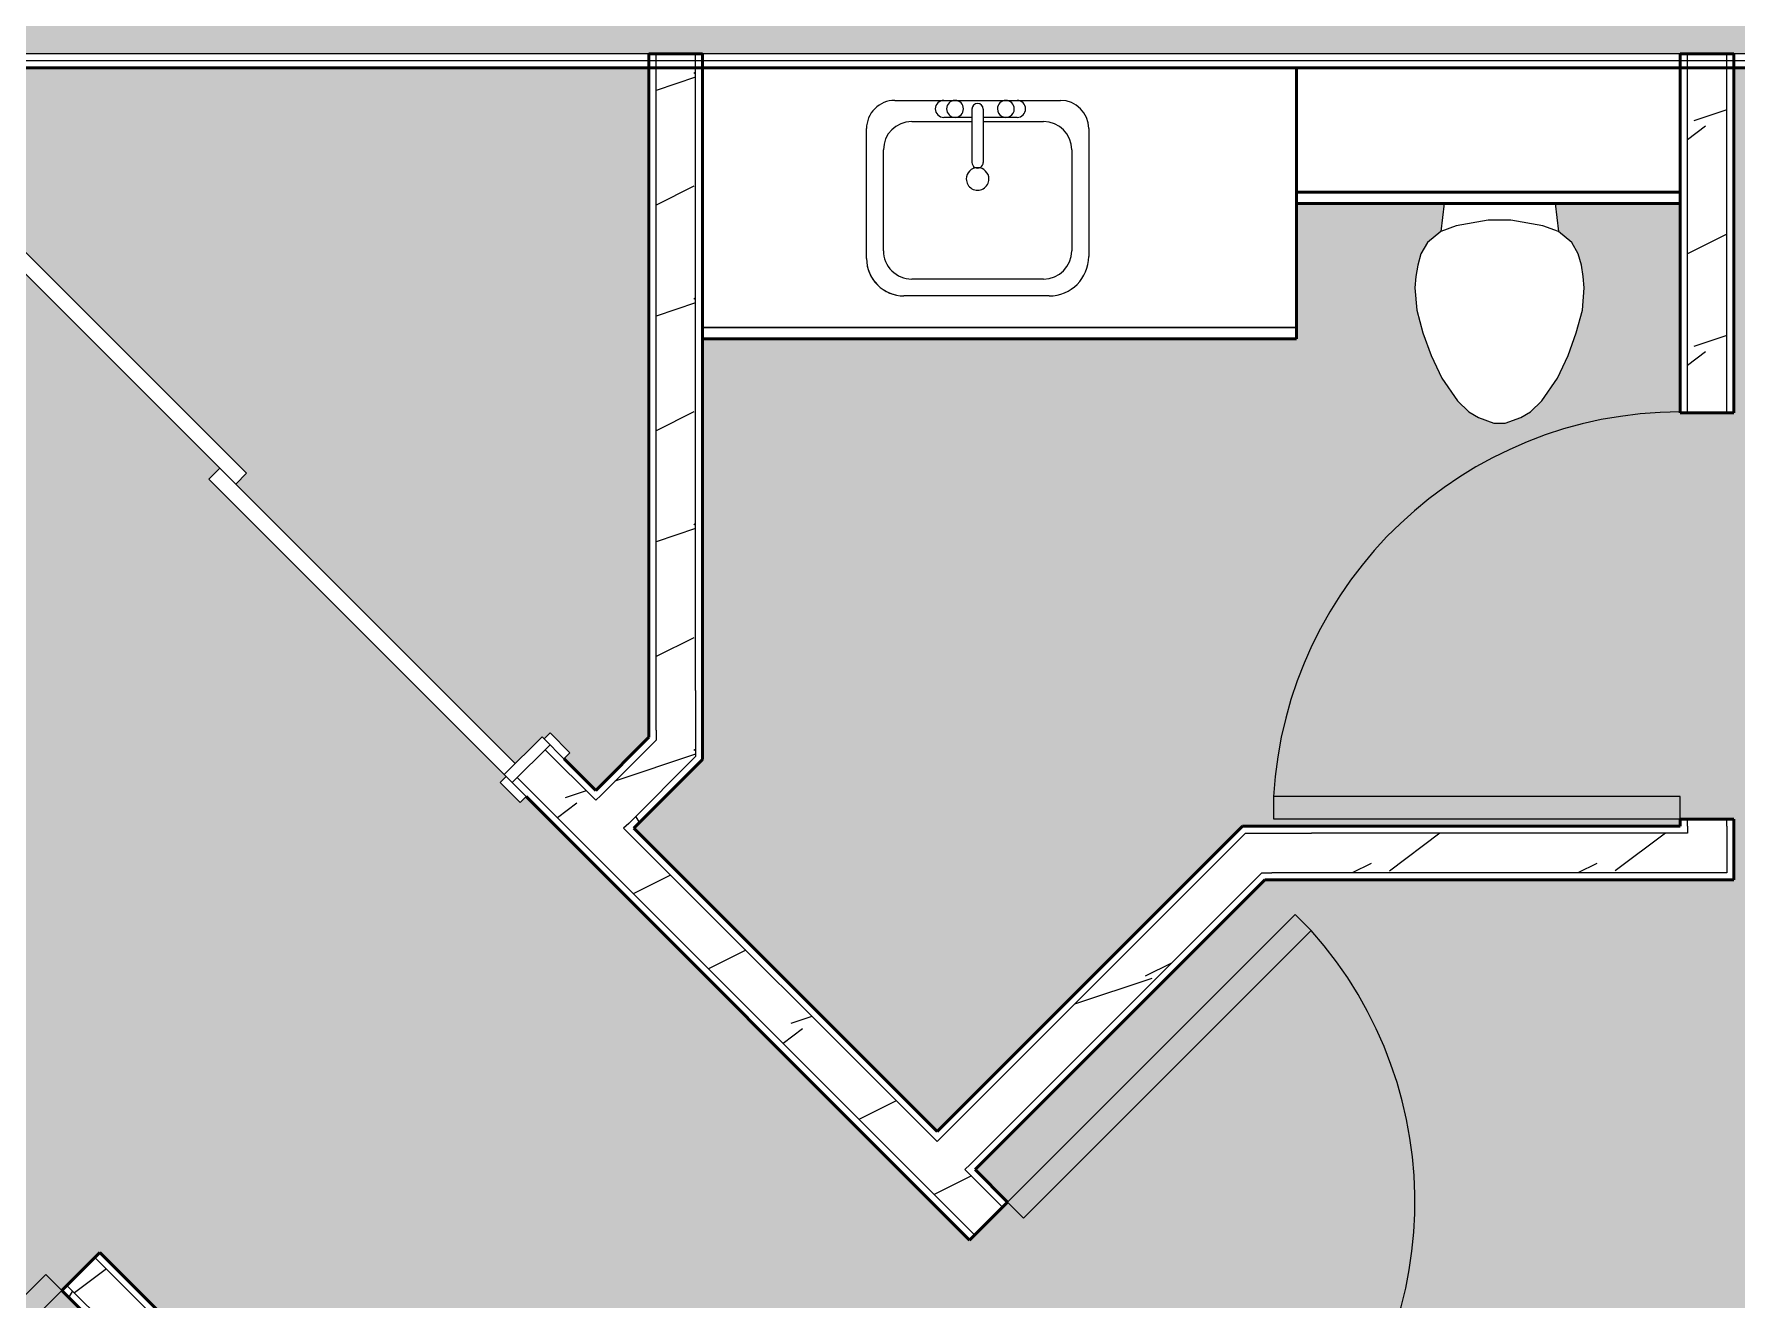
# Model space of a CAD drawing. Header units: inches. Extents: x -4294 to -464, y 9706 to 12475.
# Drawn here: x -2418 to -2267.2, y 11570.9 to 11683 of the extents above; entities that cross this region are included whole.
import ezdxf

# ---------------------------------------------------------------- set-up
doc = ezdxf.new("R2010")
doc.units = ezdxf.units.IN
doc.header["$MEASUREMENT"] = 0
doc.linetypes.add('Dash', pattern=[0.25, 0.125, -0.125])
for name, color, linetype, lineweight in [('0-1', 7, 'Continuous', 5), ('0-2', 7, 'Continuous', 9), ('A-AREA-PATT-4', 254, 'Continuous', 9), ('A-DOOR-1', 7, 'Continuous', 9), ('A-DOOR-2', 90, 'Continuous', 20), ('A-DOOR-FRAM-1', 90, 'Continuous', 20), ('A-WALL', 113, 'Continuous', 13), ('A-WALL-2', 250, 'Continuous', 50), ('A-WALL-3', 50, 'Continuous', 13), ('A-WALL-PATT-1', 7, 'Continuous', 9), ('A-WALL-PATT-2', 8, 'Continuous', 9), ('A-WALL-PATT-5', 111, 'Continuous', 9), ('I-WALL-1', 2, 'Continuous', 50), ('P-SANR-FIXT-1', 7, 'Continuous', 9), ('Q-CASE-1', 250, 'Continuous', 50), ('Q-CASE-2', 7, 'Continuous', 9), ('Q-CASE-HDLN-1', 7, 'Dash', 9)]:
    doc.layers.add(name, color=color, linetype=linetype, lineweight=lineweight)
pattern_1 = [(216.87, (7.997, 19.992), (59.9755286, 39.9843071), [9.996, -89.964]), (206.565, (19.992, 13.994), (-19.991807, -19.992219), [22.352, -22.352]), (198.435, (19.992, 3.998), (-39.983821, -19.991955), [12.644, -50.576])]
pattern_2 = [(0, (0, 0), (38.4, 9.6), [1.584, -27.216, 1.584, -27.216, -153.6]), (0, (0, 0), (38.4, 9.6), [-57.6, 1.584, -56.016, 1.584, -27.216, -67.2]), (0, (0, 0), (38.4, 9.6), [-144, 1.584, -17.616, 1.584, -46.416]), (120, (14.4, 4.8), (-27.513844, 28.4553755), [1.584, -27.216, 1.584, -27.216, -153.6]), (120, (14.4, 4.8), (-27.513844, 28.4553755), [-57.6, 1.584, -56.016, 1.584, -27.216, -67.2]), (120, (14.4, 4.8), (-27.513844, 28.4553755), [-144, 1.584, -17.616, 1.584, -46.416]), (240, (19.2, 24), (-10.886156, -38.0553755), [1.584, -27.216, 1.584, -27.216, -153.6]), (240, (19.2, 24), (-10.886156, -38.0553755), [-57.6, 1.584, -56.016, 1.584, -27.216, -67.2]), (240, (19.2, 24), (-10.886156, -38.0553755), [-144, 1.584, -17.616, 1.584, -46.416])]

# ---------------------------------------------------------------- blocks, each defined once
blk = doc.blocks.new('M_Sink Vanity-Square - 500 x 440mm-1372835-FLOOR PLAN - 3RD FLOOR')
at = {"layer": 'P-SANR-FIXT-1'}
for p, q in [((-5.72, 10.23), (7.14, 10.23)), ((-5.72, 10.23), (7.14, 10.23)), ((-5.22, 8.73), (6.46, 8.73)), ((-9.22, -4.59), (-9.22, 6.73)), ((-9.22, -4.59), (-9.22, 6.73)), ((-7.72, -2.72), (-7.72, 6.23)), ((8.96, 6.23), (8.96, -2.72)), ((10.46, 6.91), (10.46, -4.59)), ((10.46, 6.91), (10.46, -4.59)), ((0.12, -6.33), (0.12, -1.59)), ((1.12, -6.33), (1.12, -1.59)), ((0.12, -5.22), (-5.22, -5.22)), ((-2.88, -5.59), (0.12, -5.59)), ((6.46, -5.22), (1.12, -5.22)), ((1.12, -5.59), (3.62, -5.59)), ((7.96, -7.09), (-6.72, -7.09)), ((7.96, -7.09), (-6.72, -7.09)), ((3.62, -7.09), (-2.88, -7.09))]:
    blk.add_line(p, q, dxfattribs=at)
for centre, radius, start, end in [((-5.72, 6.73), 3.5, 90, 180), ((-5.72, 6.73), 3.5, 90, 180), ((7.14, 6.91), 3.32, 0, 90), ((7.14, 6.91), 3.32, 360, 90), ((-5.22, 6.23), 2.5, 90, 180), ((6.46, 6.23), 2.5, 360, 90), ((0.62, -0.13), 1, 360, 180), ((0.62, -0.13), 1, 180, 0), ((0.62, -1.59), 0.5, 360, 180), ((-5.22, -2.72), 2.5, 180, 270), ((6.46, -2.72), 2.5, 270, 360), ((-6.72, -4.59), 2.5, 180, 270), ((-6.72, -4.59), 2.5, 180, 270), ((-2.88, -6.34), 0.75, 90, 270), ((-1.88, -6.34), 0.75, 360, 180), ((2.62, -6.34), 0.75, 0, 180), ((3.62, -6.34), 0.75, 270, 90), ((7.96, -4.59), 2.5, 270, 0), ((7.96, -4.59), 2.5, 270, 0), ((-1.88, -6.34), 0.75, 180, 0), ((0.62, -6.33), 0.5, 180, 0), ((2.62, -6.34), 0.75, 180, 0)]:
    blk.add_arc(centre, radius, start, end, dxfattribs=at)
blk = doc.blocks.new('OD_CW_Base Cabinet - OD_CW_Base Cabinet-1867076-FLOOR PLAN - 3RD FLOOR')
at = {"layer": 'Q-CASE-1'}
for p, q in [((53.33, 0), (53.33, 12)), ((0.74, 0), (53.33, 0))]:
    blk.add_line(p, q, dxfattribs=at)
at = {"layer": 'Q-CASE-2'}
for p, q in [((53.33, 12), (53.33, 1)), ((0.74, 1), (53.33, 1)), ((53.33, 1), (0.74, 1)), ((53.33, 0), (0.74, 0)), ((53.33, 1), (53.33, 0))]:
    blk.add_line(p, q, dxfattribs=at)
blk = doc.blocks.new('Toilet-Domestic-3D - Toilet-Domestic-3D-V67-FLOOR PLAN - 3RD FLOOR')
at = {"layer": 'P-SANR-FIXT-1'}
for p, q in [((-4.92, 7.48), (-5.21, 5)), ((4.92, 7.48), (5.21, 5)), ((-5.21, 5), (-6.4, 4)), ((-3.84, 5.5), (-5.21, 5)), ((-1, 6), (-3.84, 5.5)), ((1, 6), (-1, 6)), ((3.84, 5.5), (1, 6)), ((5.21, 5), (3.84, 5.5)), ((6.4, 4), (5.21, 5)), ((-6.4, 4), (-6.97, 3)), ((6.97, 3), (6.4, 4)), ((-7.24, 2), (-7.41, 1)), ((-6.97, 3), (-7.24, 2)), ((7.24, 2), (6.97, 3)), ((7.41, 1), (7.24, 2)), ((-7.41, 1), (-7.5, 0)), ((7.5, 0), (7.41, 1)), ((-7.5, 0), (-7.33, -1.99)), ((7.33, -1.99), (7.5, 0)), ((-7.33, -1.99), (-6.79, -4)), ((6.79, -4), (7.33, -1.99)), ((-6.79, -4), (-6.06, -6)), ((6.06, -6), (6.79, -4)), ((-6.06, -6), (-5.13, -8)), ((5.13, -8), (6.06, -6)), ((-5.13, -8), (-3.74, -10)), ((3.74, -10), (5.13, -8)), ((-3.74, -10), (-2.74, -11)), ((2.74, -11), (3.74, -10)), ((-2.74, -11), (-1.87, -11.5)), ((-1.87, -11.5), (-0.5, -12)), ((-0.5, -12), (0.5, -12)), ((0.5, -12), (1.87, -11.5)), ((1.87, -11.5), (2.74, -11))]:
    blk.add_line(p, q, dxfattribs=at)
blk = doc.blocks.new('OD_CW_Upper Cabinet - OD_CW_Upper Cabinet-1867077-FLOOR PLAN - 3RD FLOOR')
at = {"layer": 'Q-CASE-1'}
for p, q in [((0.74, -12), (0.74, -13)), ((34.74, -12), (0.74, -12)), ((34.74, -13), (34.74, -12)), ((0.74, -13), (34.74, -13)), ((0.74, -13), (0.74, -24)), ((34.74, -13), (0.74, -13)), ((34.74, -24), (34.74, -13)), ((0.74, -24), (34.74, -24))]:
    blk.add_line(p, q, dxfattribs=at)
at = {"layer": 'Q-CASE-HDLN-1'}
for p, q in [((0.74, -24), (0.74, -12)), ((0.74, -12), (34.74, -12)), ((34.74, -12), (34.74, -24)), ((34.74, -24), (0.74, -24))]:
    blk.add_line(p, q, dxfattribs=at)
blk = doc.blocks.new('Single-Flush - 36_ x 84_-1372824-FLOOR PLAN - 3RD FLOOR')
at = {"layer": 'A-DOOR-1'}
blk.add_arc((18, -2.38), 36.07, 180, 266.8211, dxfattribs=at)
at = {"layer": 'A-DOOR-2'}
for p, q in [((16, -2.38), (16, -38.39)), ((18, -2.38), (16, -2.38)), ((18, -2.38), (18, -38.39)), ((18, -38.39), (16, -38.39))]:
    blk.add_line(p, q, dxfattribs=at)
blk = doc.blocks.new('FOLDING_SLIDING CLOSET - 72_ x 80_-1372823-FLOOR PLAN - 3RD FLOOR')
at = {"layer": 'A-DOOR-1'}
for p, q in [((-36.25, 3), (-38.75, 3)), ((-38.75, 3), (-38.75, 2.25)), ((-38.75, 2.25), (-36.25, 2.25)), ((-36.25, 2.25), (-36.25, 3)), ((38.75, 3), (36.25, 3)), ((36.25, 3), (36.25, 2.25)), ((36.25, 2.25), (38.75, 2.25)), ((38.75, 2.25), (38.75, 3)), ((-36.25, -2.5), (-38.75, -2.5)), ((-38.75, -2.5), (-38.75, -3.25)), ((-36.25, -3.25), (-36.25, -2.5)), ((38.75, -2.5), (36.25, -2.5)), ((36.25, -2.5), (36.25, -3.25)), ((38.75, -3.25), (38.75, -2.5)), ((-38.75, -3.25), (-36.25, -3.25)), ((36.25, -3.25), (38.75, -3.25))]:
    blk.add_line(p, q, dxfattribs=at)
at = {"layer": 'A-DOOR-2'}
for p, q in [((1, 2.25), (-36, 2.25)), ((-36, 2.25), (-36, 0.87)), ((1, 0.87), (1, 2.25)), ((-36, 0.87), (1, 0.87)), ((36, 0.87), (-1, 0.87)), ((-1, 0.87), (-1, -0.5)), ((36, -0.5), (36, 0.87)), ((-1, -0.5), (36, -0.5))]:
    blk.add_line(p, q, dxfattribs=at)
at = {"layer": 'A-DOOR-FRAM-1'}
for p, q in [((-36, 2.25), (-37, 2.25)), ((-37, 2.25), (-37, -2.5)), ((-36, -2.5), (-36, 2.25)), ((36, 2.25), (36, -2.5)), ((37, 2.25), (36, 2.25)), ((37, -2.5), (37, 2.25)), ((-37, -2.5), (-36, -2.5)), ((36, -2.5), (37, -2.5))]:
    blk.add_line(p, q, dxfattribs=at)
blk = doc.blocks.new('CTR - 1st Phase - Unit Layouts_rvt-1-FLOOR PLAN - 3RD FLOOR')
at = {"layer": 'A-WALL-PATT-1'}
h = blk.add_hatch(dxfattribs=at)
h.set_pattern_fill('FP_1', color=256, style=0, pattern_type=2)
h.set_pattern_definition(pattern_2)
h.paths.add_polyline_path([(-2267.79, 11509.65), (-2309.29, 11551.15), (-2309.73, 11550.71), (-2268.68, 11509.65), (-2268.05, 11509.65)], flags=0)
h.paths.add_polyline_path([(-2335.19, 11576.16), (-2334.75, 11576.61), (-2375.26, 11617.12), (-2375.7, 11616.68), (-2347.15, 11588.12)], flags=0)
h.paths.add_polyline_path([(-2428.03, 11669), (-2427.59, 11669.44), (-2437.77, 11679.63), (-2438.19, 11679.17), (-2428.47, 11669.44)], flags=0)
h.paths.add_polyline_path([(-2438.25, 11679.99), (-2438.13, 11679.99), (-2438.19, 11680.05)], flags=0)
h = blk.add_hatch(dxfattribs=at)
h.set_pattern_fill('FP_1', color=256, style=0, pattern_type=2)
h.set_pattern_definition(pattern_2)
h.paths.add_polyline_path([(-2292.32, 11454.28), (-2292.32, 11455.16), (-2296.96, 11459.8), (-2297.4, 11459.36), (-2292.95, 11454.9)], flags=0)
h.paths.add_polyline_path([(-2341.24, 11503.2), (-2340.8, 11503.64), (-2412.22, 11575.06), (-2412.66, 11574.61), (-2341.68, 11503.64)], flags=0)
h.paths.add_polyline_path([(-2438.12, 11600.07), (-2437.67, 11600.51), (-2477.7, 11640.54), (-2478.15, 11640.1), (-2440.59, 11602.54)], flags=0)
h = blk.add_hatch(dxfattribs=at)
h.set_pattern_fill('FP_1', color=256, style=0, pattern_type=2)
h.set_pattern_definition(pattern_2)
h.paths.add_polyline_path([(-2296.45, 11452.57), (-2296.45, 11453.45), (-2299.88, 11456.88), (-2300.32, 11456.44), (-2297.07, 11453.19)], flags=0)
h.paths.add_polyline_path([(-2344.16, 11500.28), (-2343.72, 11500.72), (-2348.17, 11505.18), (-2348.17, 11504.29), (-2344.6, 11500.72)], flags=0)
h.paths.add_polyline_path([(-2351.67, 11507.79), (-2351.67, 11508.68), (-2408.95, 11565.95), (-2409.39, 11565.51), (-2352.3, 11508.42)], flags=0)
h.paths.add_polyline_path([(-2411.86, 11567.98), (-2411.42, 11568.43), (-2415.13, 11572.14), (-2415.58, 11571.7), (-2412.31, 11568.43)], flags=0)
h.paths.add_polyline_path([(-2441.03, 11597.15), (-2440.59, 11597.59), (-2480.62, 11637.62), (-2481.06, 11637.18), (-2441.47, 11597.59)], flags=0)
h = blk.add_hatch(dxfattribs=at)
h.set_pattern_fill('FP_1', color=256, style=0, pattern_type=2)
h.set_pattern_definition(pattern_2)
h.paths.add_polyline_path([(-2367.86, 11615.55), (-2362.96, 11620.44), (-2362.96, 11621.33), (-2368.3, 11615.99)], flags=0)
h = blk.add_hatch(dxfattribs=at)
h.set_pattern_fill('FP_1', color=256, style=0, pattern_type=2)
h.set_pattern_definition(pattern_2)
h.paths.add_polyline_path([(-2364.94, 11612.63), (-2358.84, 11618.73), (-2358.84, 11619.62), (-2365.38, 11613.07)], flags=0)
at = {"layer": 'A-WALL-PATT-2'}
h = blk.add_hatch(dxfattribs=at)
h.set_pattern_fill('FP_2', color=256, style=0, pattern_type=2)
h.set_pattern_definition(pattern_1)
h.paths.add_polyline_path([(-2267.79, 11513.15), (-2266.34, 11513.15), (-2306.82, 11553.62), (-2309.29, 11551.15), (-2271.29, 11513.15), (-2268.68, 11513.15)], flags=0)
h.paths.add_polyline_path([(-2334.75, 11576.61), (-2332.27, 11579.08), (-2372.79, 11619.59), (-2375.26, 11617.12), (-2347.15, 11589)], flags=0)
h.paths.add_polyline_path([(-2427.59, 11669.44), (-2425.11, 11671.92), (-2433.18, 11679.99), (-2437.2, 11679.99), (-2437.67, 11680.57), (-2438.19, 11680.05), (-2427.85, 11669.71)], flags=0)
h = blk.add_hatch(dxfattribs=at)
h.set_pattern_fill('FP_2', color=256, style=0, pattern_type=2)
h.set_pattern_definition(pattern_1)
h.paths.add_polyline_path([(-2362.96, 11620.44), (-2359.46, 11623.94), (-2359.46, 11679.99), (-2362.96, 11679.99), (-2362.96, 11620.7)], flags=0)
h = blk.add_hatch(dxfattribs=at)
h.set_pattern_fill('FP_2', color=256, style=0, pattern_type=2)
h.set_pattern_definition(pattern_1)
h.paths.add_polyline_path([(-2271.62, 11612.19), (-2268.12, 11612.19), (-2268.12, 11613.44), (-2271.62, 11613.44), (-2271.62, 11612.82)], flags=0)
h.paths.add_polyline_path([(-2271.62, 11649.44), (-2268.12, 11649.44), (-2268.12, 11679.99), (-2271.62, 11679.99), (-2271.62, 11657.57)], flags=0)
h = blk.add_hatch(dxfattribs=at)
h.set_pattern_fill('FP_2', color=256, style=0, pattern_type=2)
h.set_pattern_definition(pattern_1)
h.paths.add_polyline_path([(-2292.95, 11449.95), (-2292.95, 11454.9), (-2297.4, 11459.36), (-2299.88, 11456.88), (-2292.98, 11449.98)], flags=0)
h.paths.add_polyline_path([(-2343.72, 11500.72), (-2341.24, 11503.2), (-2412.66, 11574.61), (-2415.13, 11572.14), (-2344.16, 11501.16)], flags=0)
h.paths.add_polyline_path([(-2440.59, 11597.59), (-2438.12, 11600.07), (-2478.15, 11640.1), (-2480.62, 11637.62), (-2457.4, 11614.41)], flags=0)
h = blk.add_hatch(dxfattribs=at)
h.set_pattern_fill('FP_2', color=256, style=0, pattern_type=2)
h.set_pattern_definition(pattern_1)
h.paths.add_polyline_path([(-2365.83, 11612.63), (-2359.46, 11618.99), (-2359.46, 11623.94), (-2368.3, 11615.11), (-2366.27, 11613.07)], flags=0)
h = blk.add_hatch(dxfattribs=at)
h.set_pattern_fill('FP_2', color=256, style=0, pattern_type=2)
h.set_pattern_definition(pattern_1)
h.paths.add_polyline_path([(-2335.6, 11582.4), (-2305.81, 11612.19), (-2310.76, 11612.19), (-2338.07, 11584.88), (-2336.04, 11582.85)], flags=0)
h = blk.add_hatch(dxfattribs=at)
h.set_pattern_fill('FP_2', color=256, style=0, pattern_type=2)
h.set_pattern_definition(pattern_1)
h.paths.add_polyline_path([(-2292.02, 11608.69), (-2268.12, 11608.69), (-2268.12, 11612.19), (-2305.81, 11612.19), (-2309.31, 11608.69), (-2308.42, 11608.69)], flags=0)
at = {"layer": 'A-WALL-2'}
for p, q in [((-2363.59, 11681.24), (-2363.59, 11620.7)), ((-2358.84, 11681.24), (-2363.59, 11681.24)), ((-2358.84, 11625.45), (-2358.84, 11681.24)), ((-2272.25, 11681.24), (-2272.25, 11679.99)), ((-2267.5, 11681.24), (-2272.25, 11681.24)), ((-2267.5, 11649.44), (-2267.5, 11681.24)), ((-2272.25, 11667.99), (-2272.25, 11649.44)), ((-2272.25, 11649.44), (-2267.5, 11649.44)), ((-2358.84, 11619.62), (-2358.84, 11625.45)), ((-2363.59, 11620.7), (-2368.3, 11615.99)), ((-2368.3, 11615.99), (-2371.11, 11618.8)), ((-2364.94, 11612.63), (-2358.84, 11618.73)), ((-2358.84, 11618.73), (-2358.84, 11619.62)), ((-2374.47, 11615.44), (-2335.19, 11576.16)), ((-2338.07, 11585.76), (-2364.94, 11612.63)), ((-2311.02, 11612.82), (-2338.07, 11585.76)), ((-2310.13, 11612.82), (-2311.02, 11612.82)), ((-2304.3, 11612.82), (-2310.13, 11612.82)), ((-2272.25, 11612.82), (-2304.3, 11612.82)), ((-2272.25, 11613.44), (-2272.25, 11612.82)), ((-2267.5, 11613.44), (-2272.25, 11613.44)), ((-2267.5, 11612.82), (-2267.5, 11613.44)), ((-2267.5, 11608.69), (-2267.5, 11612.82)), ((-2334.71, 11582.4), (-2309.05, 11608.07)), ((-2309.05, 11608.07), (-2267.5, 11608.07)), ((-2267.5, 11608.07), (-2267.5, 11608.69)), ((-2331.83, 11579.52), (-2334.71, 11582.4)), ((-2335.19, 11576.16), (-2331.83, 11579.52)), ((-2412.22, 11575.06), (-2415.58, 11571.7)), ((-2342.04, 11504.88), (-2412.22, 11575.06)), ((-2415.58, 11571.7), (-2412.31, 11568.43))]:
    blk.add_line(p, q, dxfattribs=at)
at = {"layer": 'A-WALL-3'}
for p, q in [((-2362.96, 11621.33), (-2362.96, 11681.24)), ((-2359.46, 11624.83), (-2359.46, 11681.24)), ((-2271.62, 11649.44), (-2271.62, 11681.24)), ((-2268.12, 11649.44), (-2268.12, 11681.24)), ((-2359.46, 11624.83), (-2359.46, 11623.94)), ((-2359.46, 11623.94), (-2359.46, 11618.99)), ((-2367.86, 11615.55), (-2362.96, 11620.44)), ((-2362.96, 11621.33), (-2362.96, 11620.44)), ((-2368.3, 11615.11), (-2372.79, 11619.59)), ((-2365.38, 11613.07), (-2359.46, 11618.99)), ((-2334.75, 11576.61), (-2375.26, 11617.12)), ((-2367.86, 11615.55), (-2368.3, 11615.11)), ((-2365.38, 11613.07), (-2365.83, 11612.63)), ((-2338.07, 11584.88), (-2365.83, 11612.63)), ((-2271.62, 11612.82), (-2271.62, 11613.44)), ((-2271.62, 11612.82), (-2271.62, 11612.19)), ((-2268.12, 11612.82), (-2268.12, 11613.44)), ((-2268.12, 11612.82), (-2268.12, 11612.19)), ((-2310.76, 11612.19), (-2337.63, 11585.32)), ((-2310.76, 11612.19), (-2305.81, 11612.19)), ((-2305.81, 11612.19), (-2304.92, 11612.19)), ((-2271.62, 11612.19), (-2304.92, 11612.19)), ((-2268.12, 11612.19), (-2268.12, 11608.69)), ((-2309.31, 11608.69), (-2335.15, 11582.85)), ((-2309.31, 11608.69), (-2308.42, 11608.69)), ((-2268.12, 11608.69), (-2308.42, 11608.69)), ((-2337.63, 11585.32), (-2338.07, 11584.88)), ((-2335.15, 11582.85), (-2335.6, 11582.4)), ((-2332.27, 11579.08), (-2335.6, 11582.4)), ((-2341.24, 11503.2), (-2412.66, 11574.61)), ((-2411.42, 11568.43), (-2415.13, 11572.14))]:
    blk.add_line(p, q, dxfattribs=at)
at = {"layer": '0-2'}
for name, p, rotation in [('OD_CW_Upper Cabinet - OD_CW_Upper Cabinet-1867077-FLOOR PLAN - 3RD FLOOR', (-2271.51, 11655.99), 180), ('M_Sink Vanity-Square - 500 x 440mm-1372835-FLOOR PLAN - 3RD FLOOR', (-2333.86, 11670.02), 180), ('FOLDING_SLIDING CLOSET - 72_ x 80_-1372823-FLOOR PLAN - 3RD FLOOR', (-2400.28, 11644.43), 134.999999999864), ('Single-Flush - 36_ x 84_-1372824-FLOOR PLAN - 3RD FLOOR', (-2269.87, 11631.44), 269.999999999881), ('Single-Flush - 36_ x 84_-1372824-FLOOR PLAN - 3RD FLOOR', (-2320.78, 11565.11), 134.999999999864), ('Single-Flush - 36_ x 84_-1372824-FLOOR PLAN - 3RD FLOOR', (-2426.63, 11586.1), 314.9999999998772)]:
    blk.add_blockref(name, p, dxfattribs=dict(at, rotation=rotation))
for name, p in [('OD_CW_Base Cabinet - OD_CW_Base Cabinet-1867076-FLOOR PLAN - 3RD FLOOR', (-2359.58, 11655.99)), ('Toilet-Domestic-3D - Toilet-Domestic-3D-V67-FLOOR PLAN - 3RD FLOOR', (-2288.25, 11660.51))]:
    blk.add_blockref(name, p, dxfattribs=at)

msp = doc.modelspace()

# ---------------------------------------------------------------- hatches: boundary and pattern name
at = {"layer": 'A-AREA-PATT-4'}
h = msp.add_hatch(color=256, dxfattribs=at)
h.paths.add_polyline_path([(-2476.51, 11642.31), (-2475.28, 11643.54), (-2449.82, 11618.09), (-2451.06, 11616.85), (-2476.23, 11642.02)], flags=0)
h.paths.add_polyline_path([(-2489.84, 11622.23), (-2469.84, 11622.23), (-2469.84, 11620.48), (-2489.84, 11620.48)], flags=0)
h.paths.add_polyline_path([(-2510.12, 11256.26), (-2394.12, 11256.26), (-2394.12, 11391.01), (-2389.37, 11391.01), (-2389.37, 11256.26), (-2297.07, 11256.26), (-2297.07, 11394.65), (-2292.32, 11394.65), (-2292.32, 11256.26), (-2076.8, 11256.26), (-2076.8, 11485.02), (-2203.03, 11485.02), (-2203.03, 11477.02), (-2238.78, 11477.02), (-2238.78, 11485.02), (-2243.53, 11485.02), (-2243.53, 11509.02), (-2268.05, 11509.02), (-2309.73, 11550.71), (-2306.38, 11554.07), (-2304.48, 11552.17), (-2288.07, 11552.17), (-2288.07, 11552.92), (-2285.57, 11552.92), (-2285.57, 11552.17), (-2248.32, 11552.17), (-2248.32, 11550.8), (-2213.32, 11550.8), (-2213.32, 11552.17), (-2213.07, 11552.17), (-2213.07, 11552.92), (-2208.07, 11552.92), (-2208.07, 11552.17), (-2207.82, 11552.17), (-2207.82, 11550.8), (-2172.82, 11550.8), (-2172.82, 11552.17), (-2135.57, 11552.17), (-2135.57, 11552.92), (-2133.07, 11552.92), (-2133.07, 11552.17), (-2076.8, 11552.17), (-2076.8, 11679.99), (-2267.5, 11679.99), (-2267.5, 11649.44), (-2272.25, 11649.44), (-2272.25, 11667.99), (-2283.32, 11667.99), (-2283.04, 11665.51), (-2281.85, 11664.51), (-2281.28, 11663.51), (-2280.92, 11662), (-2280.83, 11661.51), (-2280.75, 11660.51), (-2280.92, 11658.52), (-2281.46, 11656.51), (-2282.19, 11654.51), (-2283.12, 11652.51), (-2284.51, 11650.51), (-2285.63, 11649.44), (-2286.37, 11649.01), (-2287.75, 11648.51), (-2288.75, 11648.51), (-2290.12, 11649.01), (-2290.99, 11649.51), (-2292.02, 11650.56), (-2293.37, 11652.51), (-2294.31, 11654.51), (-2295.16, 11656.99), (-2295.57, 11658.52), (-2295.75, 11660.51), (-2295.57, 11662), (-2295.48, 11662.51), (-2295.21, 11663.51), (-2294.65, 11664.51), (-2293.46, 11665.51), (-2293.17, 11667.99), (-2306.25, 11667.99), (-2306.25, 11655.99), (-2358.84, 11655.99), (-2358.84, 11618.73), (-2364.94, 11612.63), (-2338.07, 11585.76), (-2311.02, 11612.82), (-2272.25, 11612.82), (-2272.25, 11613.44), (-2267.5, 11613.44), (-2267.5, 11608.07), (-2309.05, 11608.07), (-2334.71, 11582.4), (-2331.83, 11579.52), (-2335.19, 11576.16), (-2374.47, 11615.44), (-2375, 11614.91), (-2376.76, 11616.68), (-2376.23, 11617.21), (-2402.57, 11643.55), (-2401.6, 11644.52), (-2426.35, 11669.27), (-2427.32, 11668.29), (-2427.5, 11668.47), (-2428.03, 11667.94), (-2429.8, 11669.71), (-2429.27, 11670.24), (-2438.22, 11679.19), (-2448.94, 11668.47), (-2449.64, 11669.18), (-2451.06, 11667.76), (-2452.43, 11669.13), (-2452.87, 11668.69), (-2452.91, 11668.73), (-2477.49, 11644.16), (-2477.44, 11644.12), (-2477.88, 11643.68), (-2476.51, 11642.31), (-2477.93, 11640.89), (-2477.22, 11640.18), (-2477.26, 11640.1), (-2437.67, 11600.51), (-2441.03, 11597.15), (-2480.64, 11636.76), (-2489.84, 11627.56), (-2489.84, 11622.23), (-2491.59, 11622.23), (-2491.59, 11621.6), (-2493.59, 11621.6), (-2493.59, 11622.23), (-2494.72, 11622.23), (-2494.72, 11624.23), (-2494.59, 11624.23), (-2494.59, 11631.75), (-2506.46, 11643.61), (-2510.12, 11643.61), (-2510.12, 11575.6), (-2494.59, 11575.6), (-2494.59, 11580.23), (-2494.72, 11580.23), (-2494.72, 11582.23), (-2493.59, 11582.23), (-2493.59, 11582.85), (-2491.59, 11582.85), (-2491.59, 11582.23), (-2489.84, 11582.23), (-2489.84, 11570.85), (-2510.12, 11570.85), (-2510.12, 11564.83), (-2502.7, 11564.83), (-2501.73, 11564.7), (-2500.83, 11564.33), (-2500.06, 11563.74), (-2499.47, 11562.96), (-2499.1, 11562.07), (-2498.97, 11561.02), (-2498.97, 11559.71), (-2495.95, 11560.06), (-2494.95, 11561.25), (-2493.95, 11561.82), (-2492.44, 11562.18), (-2491.94, 11562.26), (-2490.95, 11562.35), (-2488.96, 11562.18), (-2486.95, 11561.64), (-2484.95, 11560.91), (-2482.95, 11559.98), (-2480.95, 11558.59), (-2479.95, 11557.59), (-2479.45, 11556.72), (-2478.95, 11555.35), (-2478.95, 11554.35), (-2479.45, 11552.98), (-2479.95, 11552.11), (-2480.95, 11551.11), (-2482.95, 11549.72), (-2484.97, 11548.78), (-2487.12, 11548.02), (-2488.96, 11547.53), (-2490.95, 11547.35), (-2492.44, 11547.53), (-2492.95, 11547.62), (-2493.95, 11547.88), (-2494.95, 11548.45), (-2495.95, 11549.64), (-2498.97, 11549.99), (-2498.97, 11548.6), (-2499.1, 11547.64), (-2499.47, 11546.74), (-2500.06, 11545.97), (-2500.83, 11545.37), (-2501.73, 11545), (-2502.7, 11544.87), (-2510.12, 11544.87), (-2510.12, 11536.85), (-2486.12, 11536.85), (-2486.12, 11471.02), (-2450.12, 11471.02), (-2450.12, 11477.72), (-2449.25, 11477.72), (-2449.25, 11441.72), (-2446.25, 11441.72), (-2446.25, 11477.72), (-2445.37, 11477.72), (-2445.37, 11441.02), (-2442.37, 11441.02), (-2442.37, 11436.27), (-2510.12, 11436.27), (-2510.12, 11373.05), (-2430.12, 11373.05), (-2430.12, 11295.05), (-2510.12, 11295.05), (-2510.12, 11283.91)], flags=0)
h.paths.add_polyline_path([(-2132.87, 11257.26), (-2204.87, 11257.26), (-2204.87, 11273.39), (-2186.87, 11273.39), (-2186.87, 11269.39), (-2150.87, 11269.39), (-2150.87, 11273.39), (-2132.87, 11273.39), (-2132.87, 11257.39)], flags=0)
h.paths.add_polyline_path([(-2082.36, 11270.34), (-2113.36, 11270.34), (-2113.36, 11276.34), (-2114.36, 11276.34), (-2114.36, 11312.34), (-2113.36, 11312.34), (-2113.36, 11318.34), (-2078.36, 11318.33), (-2078.36, 11270.34), (-2081.31, 11270.34)], flags=0)
h.paths.add_polyline_path([(-2217.36, 11270.34), (-2252.36, 11270.34), (-2252.36, 11318.34), (-2217.36, 11318.34), (-2217.36, 11312.34), (-2216.36, 11312.34), (-2216.36, 11276.34), (-2217.36, 11276.34)], flags=0)
h.paths.add_polyline_path([(-2509.62, 11274.05), (-2509.62, 11292.05), (-2491.62, 11292.05), (-2491.62, 11274.05)], flags=0)
h.paths.add_polyline_path([(-2129.36, 11321.66), (-2201.36, 11321.66), (-2201.36, 11322.66), (-2207.36, 11322.66), (-2207.36, 11357.66), (-2123.36, 11357.66), (-2123.36, 11322.66), (-2129.36, 11322.66)], flags=0)
h.paths.add_polyline_path([(-2491.62, 11375.98), (-2509.62, 11375.98), (-2509.62, 11393.98), (-2491.62, 11393.98)], flags=0)
h.paths.add_polyline_path([(-2130.22, 11392.25), (-2145.72, 11392.25), (-2145.72, 11401.02), (-2157.22, 11401.02), (-2157.22, 11392.25), (-2173.72, 11392.25), (-2173.72, 11401.02), (-2188.44, 11401.02), (-2188.44, 11392.25), (-2204.94, 11392.25), (-2204.94, 11401.02), (-2216.44, 11401.02), (-2216.44, 11392.25), (-2232.94, 11392.25), (-2232.94, 11401.02), (-2250.33, 11401.02), (-2250.33, 11437.02), (-2172.25, 11437.02), (-2172.23, 11439.26), (-2172.19, 11439.34), (-2172.05, 11439.4), (-2171.16, 11439.42), (-2171.16, 11439.65), (-2168.53, 11439.65), (-2168.53, 11439.9), (-2167.94, 11439.9), (-2167.94, 11439.65), (-2167.35, 11439.65), (-2167.35, 11439.9), (-2166.76, 11439.9), (-2166.76, 11439.65), (-2166.17, 11439.65), (-2166.17, 11439.9), (-2165.58, 11439.9), (-2165.58, 11439.65), (-2164.99, 11439.65), (-2164.99, 11439.9), (-2164.4, 11439.9), (-2164.4, 11439.65), (-2155.01, 11439.65), (-2155.01, 11439.9), (-2153.11, 11439.9), (-2153.11, 11439.65), (-2149.34, 11439.6), (-2149.34, 11439.4), (-2148.45, 11439.4), (-2148.25, 11439.2), (-2148.25, 11437.02), (-2112.8, 11437.02), (-2112.8, 11401.02), (-2129.22, 11401.02), (-2129.22, 11392.25)], flags=0)
h.paths.add_polyline_path([(-2389.37, 11427.01), (-2394.12, 11427.01), (-2394.12, 11436.27), (-2408.37, 11436.27), (-2408.37, 11437.15), (-2372.37, 11437.15), (-2372.37, 11440.15), (-2408.37, 11440.15), (-2408.37, 11441.02), (-2352.3, 11441.02), (-2352.3, 11508.42), (-2408.95, 11565.07), (-2445.37, 11528.64), (-2445.37, 11511.72), (-2450.12, 11511.72), (-2450.12, 11530.61), (-2412.31, 11568.43), (-2415.58, 11571.7), (-2412.22, 11575.06), (-2342.04, 11504.88), (-2341.51, 11505.41), (-2339.74, 11503.64), (-2340.27, 11503.11), (-2318.17, 11481.01), (-2319.14, 11480.04), (-2298.64, 11459.53), (-2297.67, 11460.5), (-2297.49, 11460.33), (-2296.96, 11460.86), (-2295.19, 11459.09), (-2295.72, 11458.56), (-2292.32, 11455.16), (-2292.32, 11430.65), (-2297.07, 11430.65), (-2297.07, 11436.27), (-2389.37, 11436.27)], flags=0)
h.paths.add_polyline_path([(-2347.55, 11441.02), (-2297.07, 11441.02), (-2297.07, 11453.19), (-2299.08, 11455.2), (-2299.61, 11454.67), (-2301.38, 11456.44), (-2300.85, 11456.97), (-2301.03, 11457.15), (-2299.61, 11458.56), (-2321.53, 11480.48), (-2320.56, 11481.45), (-2341.07, 11501.96), (-2343.45, 11499.57), (-2343.63, 11499.75), (-2344.16, 11499.22), (-2345.93, 11500.99), (-2345.4, 11501.52), (-2347.55, 11503.64), (-2347.55, 11449.98)], flags=0)
h.paths.add_polyline_path([(-2327.02, 11442.55), (-2344.7, 11460.23), (-2326.32, 11478.62), (-2308.64, 11460.94), (-2322.43, 11447.15)], flags=0)
h.paths.add_polyline_path([(-2236.89, 11507.02), (-2203.03, 11507.02), (-2203.03, 11509.02), (-2238.78, 11509.02), (-2238.78, 11507.02)], flags=0)
h.paths.add_polyline_path([(-2076.17, 11510.38), (-2072.92, 11510.38), (-2072.92, 11548.4), (-2076.17, 11548.4), (-2076.17, 11547.42), (-2103.97, 11547.42), (-2103.97, 11545.42), (-2108.72, 11545.42), (-2108.72, 11547.42), (-2133.07, 11547.42), (-2133.07, 11546.67), (-2135.57, 11546.67), (-2135.57, 11547.42), (-2135.82, 11547.42), (-2135.82, 11550.8), (-2170.82, 11550.8), (-2170.82, 11549.42), (-2207.82, 11549.42), (-2207.82, 11547.42), (-2208.07, 11547.42), (-2208.07, 11546.67), (-2213.07, 11546.67), (-2213.07, 11547.42), (-2213.32, 11547.42), (-2213.32, 11549.42), (-2250.32, 11549.42), (-2250.32, 11550.8), (-2285.32, 11550.8), (-2285.32, 11547.42), (-2285.57, 11547.42), (-2285.57, 11546.67), (-2288.07, 11546.67), (-2288.07, 11547.42), (-2299.73, 11547.42), (-2266.08, 11513.77), (-2108.72, 11513.77), (-2108.72, 11515.42), (-2103.97, 11515.42), (-2103.97, 11513.77), (-2076.17, 11513.77), (-2076.17, 11513.15)], flags=0)
h.paths.add_polyline_path([(-2076.17, 11515.39), (-2101.05, 11515.42), (-2101.05, 11524.9), (-2101.55, 11524.92), (-2101.55, 11525.38), (-2101.05, 11525.38), (-2101.05, 11541.65), (-2101.55, 11541.69), (-2101.55, 11542.38), (-2101.05, 11542.38), (-2101.05, 11543.39), (-2075.8, 11543.39), (-2075.8, 11515.39)], flags=0)
h.paths.add_polyline_path([(-2489.84, 11582.23), (-2489.84, 11583.98), (-2469.84, 11583.98), (-2469.84, 11582.23), (-2489.57, 11582.23)], flags=0)
h.paths.add_polyline_path([(-2135.57, 11599.72), (-2202.86, 11599.72), (-2202.86, 11679.72), (-2124.86, 11679.72), (-2124.86, 11599.72), (-2134.82, 11599.72)], flags=0)
h.paths.add_polyline_path([(-2368.3, 11615.99), (-2363.59, 11620.7), (-2363.59, 11679.99), (-2432.3, 11679.99), (-2425.91, 11673.6), (-2425.38, 11674.13), (-2423.61, 11672.36), (-2424.14, 11671.83), (-2423.96, 11671.65), (-2425.38, 11670.24), (-2399.21, 11644.08), (-2400.19, 11643.1), (-2375.44, 11618.36), (-2373.05, 11620.74), (-2372.87, 11620.57), (-2372.34, 11621.1), (-2370.58, 11619.33), (-2371.11, 11618.8), (-2368.37, 11616.06)], flags=0)
h.paths.add_polyline_path([(-2103.86, 11661.22), (-2121.86, 11661.22), (-2121.86, 11679.22), (-2103.86, 11679.22), (-2103.86, 11663.6)], flags=0)
h.paths.add_polyline_path([(-2223.79, 11661.22), (-2223.79, 11679.22), (-2205.79, 11679.22), (-2205.79, 11661.22)], flags=0)
at = {"layer": 'A-WALL-PATT-5'}
h = msp.add_hatch(dxfattribs=at)
h.set_pattern_fill('FP_66', color=256, style=0, pattern_type=2)
h.set_pattern_definition([(161.57, (0.6, 0.6), (-4.80033747, -0.00041462), [0, -34.152, 3.792, 0]), (18.43, (-0.6, 0.6), (-4.80033747, 0.00041462), [0, -34.152, 3.792, 0]), (108.43, (0.6, 0.6), (2.39913218, -12.00105099), [11.382, -26.562]), (71.57, (-0.6, 0.6), (2.39913218, 12.00105099), [11.382, -26.562])])
h.paths.add_polyline_path([(-2124.86, 11681.24), (-2076.17, 11681.24), (-2076.17, 11684.74), (-2441.95, 11684.74), (-2438.45, 11681.24), (-2126.63, 11681.24)], flags=0)
h = msp.add_hatch(dxfattribs=at)
h.set_pattern_fill('FP_1', color=256, style=0, pattern_type=2)
h.set_pattern_definition(pattern_2)
h.paths.add_polyline_path([(-2438.56, 11680.61), (-2076.17, 11680.61), (-2076.17, 11681.24), (-2437.93, 11681.24), (-2438.45, 11680.72)], flags=0)
h = msp.add_hatch(dxfattribs=at)
h.set_pattern_fill('FP_1', color=256, style=0, pattern_type=2)
h.set_pattern_definition(pattern_2)
h.paths.add_polyline_path([(-2426.35, 11679.99), (-2076.17, 11679.99), (-2076.17, 11680.61), (-2437.67, 11680.61), (-2437.65, 11680.59), (-2437.2, 11679.99), (-2429.84, 11679.99)], flags=0)

# ---------------------------------------------------------------- linework, layer by layer
at = {"layer": 'A-WALL'}
for p, q in [((-2076.17, 11681.24), (-2437.93, 11681.24)), ((-2076.17, 11680.61), (-2437.67, 11680.61))]:
    msp.add_line(p, q, dxfattribs=at)
at = {"layer": 'I-WALL-1'}
for p, q in [((-2437.42, 11679.99), (-2306.25, 11679.99)), ((-2272.25, 11679.99), (-2076.17, 11679.99))]:
    msp.add_line(p, q, dxfattribs=at)

# ---------------------------------------------------------------- block references
at = {"layer": '0-1'}
msp.add_blockref('CTR - 1st Phase - Unit Layouts_rvt-1-FLOOR PLAN - 3RD FLOOR', (0, 0), dxfattribs=at)

doc.saveas('drawing.dxf')
